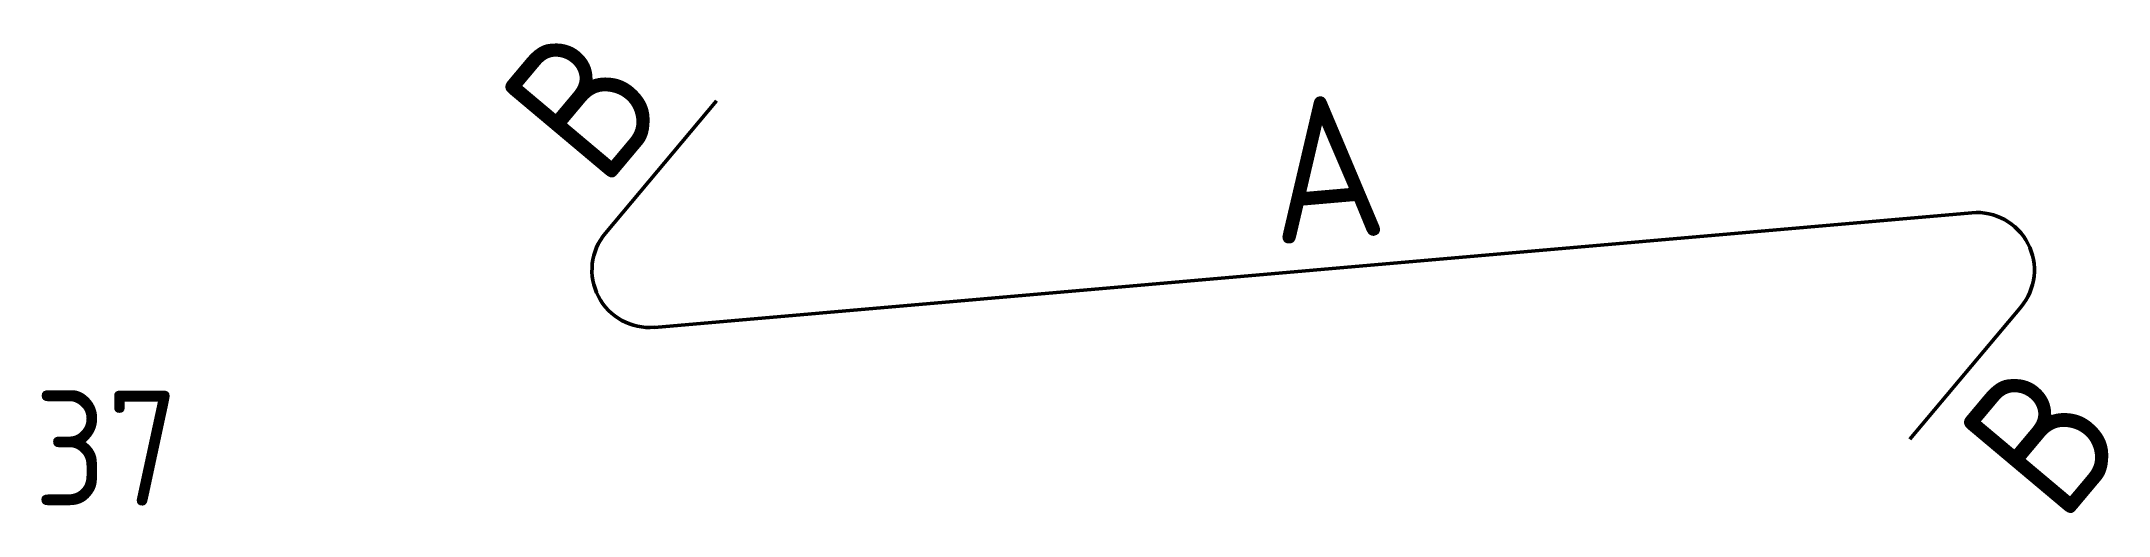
# Model space of a CAD drawing. Extents: x 234219 to 234578, y -45192 to -45110.
import ezdxf
from ezdxf.enums import TextEntityAlignment as Align

# ---------------------------------------------------------------- set-up
doc = ezdxf.new("R2010")
doc.units = 0
doc.layers.add('posedit.mtr.bar', color=7, linetype='Continuous', lineweight=50)
doc.layers.add('posedit.mtr.hidden', color=144, linetype='Continuous', plot=False)
doc.layers.add('posedit.mtr.text', color=3, linetype='Continuous')
doc.styles.add('posedit.ISOCPEUR', font='isocpeur.ttf', dxfattribs={"width": 0.9})

msp = doc.modelspace()

# ---------------------------------------------------------------- linework, layer by layer
at = {"layer": 'posedit.mtr.bar'}
for p, q in [((234316.88, -45142.91), (234336.17, -45119.94)), ((234325.4, -45159.31), (234554.53, -45139.38)), ((234563.06, -45155.78), (234543.76, -45178.75))]:
    msp.add_line(p, q, dxfattribs=at)
for centre, start, end in [((234555.4, -45149.34), 319.9697, 94.9697), ((234324.53, -45149.34), 139.9697, 274.9697)]:
    msp.add_arc(centre, 10, start, end, dxfattribs=at)

# ---------------------------------------------------------------- texts
at = {"layer": 'posedit.mtr.hidden', "color": 144, "style": 'posedit.ISOCPEUR', "width": 0.9}
msp.add_text('37', height=20, dxfattribs=at).set_placement((234217.48, -45190.3))
at = {"layer": 'posedit.mtr.text', "style": 'posedit.ISOCPEUR', "width": 0.9}
for tag, rotation, p in [('B', 49.9693, (234313.12, -45120.17)), ('A', 4.9693, (234442.12, -45131.59)), ('B', 49.9693, (234566.81, -45178.52))]:
    msp.add_attdef(tag, text='', height=25, rotation=rotation, dxfattribs=at).set_placement(p, align=Align.MIDDLE_CENTER)

doc.saveas('drawing.dxf')
